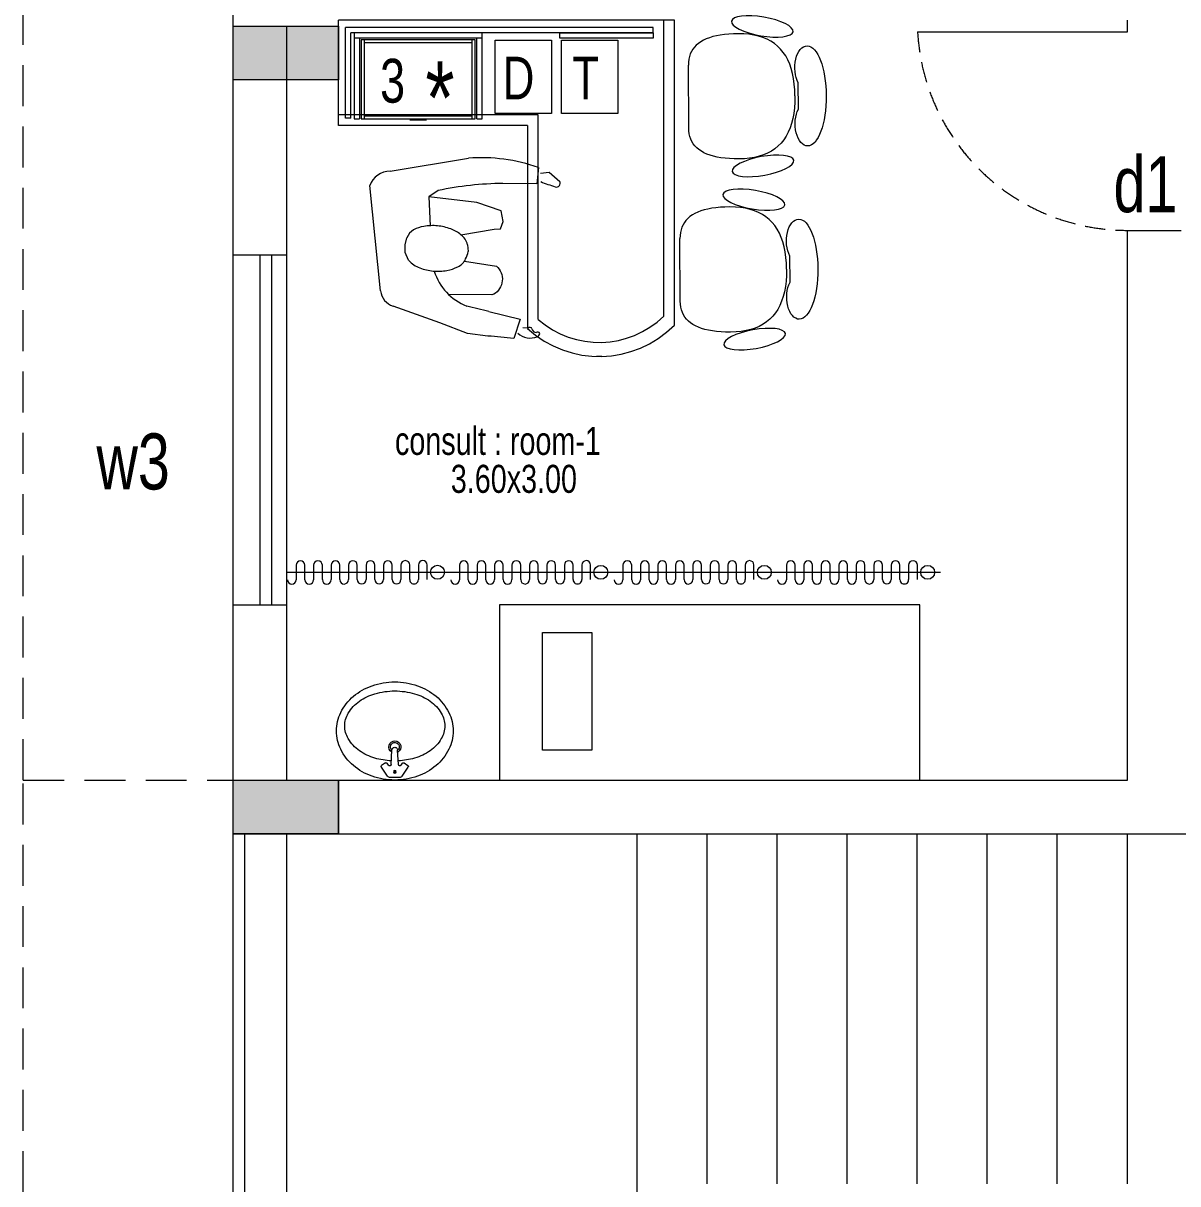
# Model space of a CAD drawing. Header units: metres. Extents: x 191982 to 427160, y -8904 to 80370.
# Drawn here: x 256643 to 261589, y 17479 to 22452 of the extents above; entities that cross this region are included whole.
import ezdxf

# ---------------------------------------------------------------- set-up
doc = ezdxf.new("R2010")
doc.units = ezdxf.units.M
doc.header["$LTSCALE"] = 700
doc.header["$MEASUREMENT"] = 0
for name, pattern in [('CENTER2', [28.574999999999992, 19.05, -3.174999999999998, 3.174999999999998, -3.174999999999998]), ('DASHED2', [0.375, 0.25, -0.125]), ('HIDDEN2', [0.1875, 0.125, -0.0625])]:
    doc.linetypes.add(name, pattern=pattern)
doc.layers.get('0').update_dxf_attribs({"lineweight": 9})
for name, color, linetype, lineweight in [('ELEVATION', 15, 'Continuous', 9), ('FURNITURE', 7, 'Continuous', 9), ('NEW PLANS', 7, 'Continuous', 9), ('PLAN', 7, 'Continuous', 9), ('STEPS', 7, 'CENTER2', 9)]:
    doc.layers.add(name, color=color, linetype=linetype, lineweight=lineweight)
doc.styles.get("Standard").update_dxf_attribs({"font": 'swisscl.ttf'})

# ---------------------------------------------------------------- blocks, each defined once
blk = doc.blocks.new('BASIN')
at = {"layer": 'PLAN'}
for p, q in [((-0.0732032318445022, 0.0396576616308266), (-0.0620085914908941, 0.0562311352363167)), ((-0.0163135348296919, 0.0313999058148511), (-0.0550665630004232, 0.0575758435488751)), ((-0.0663813992809992, 0.015917578428116), (-0.1278958540287363, 0.0122901920931327)), ((-0.0629198157446354, 0.0266779357145879), (-0.07185852353222799, 0.0327156331414358)), ((-0.0103072852483024, -0.0193198666747776), (-0.0103072852483024, 0.0192911460542291)), ((-0.0663813992809992, -0.0159475047872775), (-0.1278958540287363, -0.0123201184523509)), ((-0.0732152269829953, -0.0396686236539949), (-0.0620246388719465, -0.0562360979836285)), ((-0.0629198157446354, -0.0267078620737493), (-0.0718618924810812, -0.0327207816173427)), ((-0.0163441214493787, -0.0314504920680179), (-0.0550852416227485, -0.0575825823657965))]:
    blk.add_line(p, q, dxfattribs=at)
blk.add_lwpolyline([(-0.2101936326411646, -0.25, 0.1149412244687059), (-0.1316499338277595, -0.2317024442837692, 0.1038525880920112), (-0.0615642896383975, -0.1767766952966667, 0.0912494296578931), (-0.0164985706987864, -0.0975392257938097, 0.0839775933638501), (0, 0, 0.0839775933638383), (-0.0164985706987864, 0.0975392257938097, 0.0912494296578955), (-0.0615642896383975, 0.1767766952966099, 0.1038525880920111), (-0.1316499338277595, 0.2317024442837692, 0.1149412244687059), (-0.2101936326411646, 0.25, 0.1149412244687291), (-0.2887373314546266, 0.2317024442837692, 0.1038525880919931), (-0.3588229756439887, 0.1767766952966099, 0.0912494296579102), (-0.4038886945835999, 0.0975392257938097, 0.0839775933638679), (-0.4203872652823863, 0, 0.0839775933638679), (-0.4038886945835999, -0.0975392257938097, 0.0912494296579102), (-0.3588229756439887, -0.1767766952966667, 0.103852588092018), (-0.2887373314546266, -0.2317024442837692, 0.1149412244687392)], format="xyb", close=True, dxfattribs=at)
for points in [[(-0.0819962723938943, 0.0149968000910121, 0.0583209938451531), (-0.0936955449938637, 0.0849627397504378, 0.0823101652039923), (-0.1255614771369551, 0.1515341103380479, 0.1068421714138112), (-0.177245916532172, 0.1994162690304506, 0.1343882753528208), (-0.231627494314921, 0.2143015940022224, 0.1343882753528657), (-0.28600907209767, 0.1994162690304506, 0.106842171413814), (-0.3376935114928869, 0.1515341103380479, 0.0823101652040123), (-0.3695594436359784, 0.084962739750381, 0.0706650253413813), (-0.3816274943148983, 0)], [(-0.3816274943148983, 0, 0.0706650253414019), (-0.3695594436359784, -0.0849627397504378, 0.0823101652040341), (-0.3376935114928869, -0.1515341103380479, 0.1068421714137939), (-0.28600907209767, -0.1994162690304506, 0.1343882753528124), (-0.231627494314921, -0.2143015940022224, 0.1343882753528742), (-0.177245916532172, -0.1994162690304506, 0.1068421714138314), (-0.1255614771369551, -0.1515341103380479, 0.0823101652040122), (-0.0936955449938637, -0.0849627397504378, 0.0582964314966242), (-0.0819977422887632, -0.015026639773339)]]:
    blk.add_lwpolyline(points, format="xyb", dxfattribs=at)
for radius in [0.0056882637540785, 0.0036882637540785]:
    blk.add_circle((-0.03485446854881501, 0), radius, dxfattribs=at)
for centre, radius, start, end in [((-0.0578652230894932, 0.0534324751479289), 0.005, 55.96273298462342, 145.9627329936741), ((-0.1419640231738413, -0.0004383114202255), 0.0257059003902201, 30.89640810497903, 331.208249019374), ((-0.1419640231738413, -0.0004383114202255), 0.0187805818112408, 42.66127128305972, 320.6474583021084), ((-0.1279479717465506, -1.49631795807e-05), 0.0123052656429399, 89.75732875002224, 270.2426712499776), ((-0.0690598634431581, 0.036859001542382), 0.005, 145.962732993664, 235.9627329845772), ((-0.0662718604630186, 0.021819310619378), 0.005902748648736999, 268.9223215415863, 55.39757288886521), ((-0.0247053923301905, 0.0196933279415816), 0.014403723053848, 358.3999747865838, 54.51472372778263), ((-0.0690718585815944, -0.0368699635656071), 0.005, 123.9180650673293, 214.0372670063358), ((-0.0662718604630186, -0.0218492369785963), 0.005902748648736999, 304.6024271111348, 91.07767845841371), ((-0.0247053923301905, -0.0197220485621301), 0.014403723053848, 305.4852762722173, 1.60002521341621), ((-0.0578812704706024, -0.0534374378952407), 0.005, 214.0372670063342, 304.0008891961498)]:
    blk.add_arc(centre, radius, start, end, dxfattribs=at)
blk = doc.blocks.new('ws')
at = {"layer": 'FURNITURE'}
for p, q in [((668704.6293545361, 47927.43856130265), (667265.0293545371, 47927.43856130265)), ((667265.0293545371, 47477.23856130297), (667265.0293545371, 47927.43856130265)), ((667295.4960212037, 47507.70522796962), (667295.4960212037, 47896.97189463598)), ((668613.229354536, 47896.97189463598), (667295.4960212037, 47896.97189463598)), ((668613.229354536, 47874.12189463602), (668613.229354536, 47896.97189463598)), ((668658.9293545361, 46660.29625596051), (668658.9293545361, 47927.43856130265)), ((668704.6293545361, 46621.11543393321), (668704.6293545361, 47927.43856130265)), ((667318.346021204, 47507.70522796962), (667318.346021204, 47874.12189463602)), ((668613.229354536, 47874.12189463602), (667318.346021204, 47874.12189463602)), ((667332.8855796902, 47874.12189463602), (667332.6723221286, 47505.72193610087)), ((667881.2766524932, 47851.05863880088), (667332.8766939589, 47851.2718963633)), ((667881.2855382251, 47873.90863707357), (667332.8855796902, 47874.12189463602)), ((667355.7266922307, 47851.26301063113), (667355.5223204012, 47505.71305036872)), ((667363.3403964108, 47843.6433826298), (667363.1389864925, 47505.71008845769)), ((667850.8070262201, 47843.45382035287), (667363.3403964108, 47843.6433826298)), ((667375.5270621551, 47843.63864357201), (667375.3256522379, 47505.70534940076)), ((667838.4189505554, 47505.52526523946), (667838.6203604746, 47843.45855940979)), ((667850.6056163006, 47505.52052618165), (667850.8070262201, 47843.45382035287)), ((667858.222282391, 47505.51756427062), (667858.4266542204, 47851.06752453303)), ((667881.0722806635, 47505.50867853934), (667881.2855382251, 47873.90863707357)), ((668213.3543545365, 47874.12189463602), (668613.229354536, 47874.12189463602)), ((668213.3543545365, 47851.27189463602), (668213.3543545365, 47874.12189463602)), ((668613.229354536, 47851.27189463602), (668213.3543545365, 47851.27189463602)), ((668613.229354536, 47874.12189463602), (668613.229354536, 47851.27189463602)), ((667838.6156214178, 47831.27189366547), (667375.5223230992, 47831.45197782856)), ((668120.7293545364, 47522.93856130295), (667265.0293545371, 47522.93856130295)), ((667318.346021204, 47507.70522796962), (667295.4960212037, 47507.70522796962)), ((667332.6723221286, 47505.72193610087), (667355.5223204012, 47505.71305036872)), ((667363.1389864925, 47505.71008845769), (667850.6056163006, 47505.52052618165)), ((667375.3303912936, 47517.89201514597), (667838.4236896125, 47517.71193098289)), ((667642.0449538846, 47499.1213878912), (667571.6946089368, 47499.14874519331)), ((667858.222282391, 47505.51756427062), (667881.0722806635, 47505.50867853934)), ((668120.7293545369, 46646.0940133725), (668120.7293545364, 47522.93856130295)), ((668075.0293545364, 47477.23856130297), (667265.0293545371, 47477.23856130297)), ((668075.0293545364, 47477.23856130297), (668075.0293545369, 46606.49122050713)), ((668393.3019074905, 46487.43856130264), (668371.0781904364, 46487.43856130264))]:
    blk.add_line(p, q, dxfattribs=at)
at = {"layer": 'FURNITURE', "ltscale": 12}
for p, q in [((668817.549439841, 47835.58116012575, 375.4198990469198), (668807.3980970944, 47828.4864475217, 375.4198990469198)), ((668828.7770582247, 47842.01136342415, 375.4198990469198), (668817.549439841, 47835.58116012575, 375.4198990469198)), ((668841.0809522456, 47847.77705741693, 375.4198990469198), (668828.7770582247, 47842.01136342415, 375.4198990469198)), ((668854.4611221832, 47852.87819095794, 375.4198990469198), (668841.0809522456, 47847.77705741693, 375.4198990469198)), ((668868.9175677582, 47857.31481519332, 375.4198990469198), (668854.4611221832, 47852.87819095794, 375.4198990469198)), ((668884.4502888307, 47861.08695569613, 375.4198990469198), (668868.9175677582, 47857.31481519332, 375.4198990469198)), ((668901.05928568, 47864.19456132023, 375.4198990469198), (668884.4502888307, 47861.08695569613, 375.4198990469198)), ((668918.7445646999, 47866.63763210059, 375.4198990469198), (668901.05928568, 47864.19456132023, 375.4198990469198)), ((668937.5061193567, 47868.4161935753, 375.4198990469198), (668918.7445646999, 47866.63763210059, 375.4198990469198)), ((668957.3439497907, 47869.53022017132, 375.4198990469198), (668937.5061193567, 47868.4161935753, 375.4198990469198)), ((668978.2580557221, 47869.97976303477, 375.4198990469198), (668957.3439497907, 47869.53022017132, 375.4198990469198)), ((669001.792156274, 47869.43801309161, 375.4198990469198), (668978.2580557221, 47869.97976303477, 375.4198990469198)), ((669024.1268982689, 47867.54887112031, 375.4198990469198), (669001.792156274, 47869.43801309161, 375.4198990469198)), ((669045.2622558543, 47864.31238812722, 375.4198990469198), (669024.1268982689, 47867.54887112031, 375.4198990469198)), ((669065.1982737832, 47859.72856435696, 375.4198990469198), (669045.2622558543, 47864.31238812722, 375.4198990469198)), ((669083.9349363514, 47853.79734857602, 375.4198990469198), (669065.1982737832, 47859.72856435696, 375.4198990469198)), ((669101.4722306333, 47846.5187662876, 375.4198990469198), (669083.9349363514, 47853.79734857602, 375.4198990469198)), ((669117.8101756687, 47837.89284316959, 375.4198990469198), (669101.4722306333, 47846.5187662876, 375.4198990469198)), ((669132.948739631, 47827.9195534742, 375.4198990469198), (669117.8101756687, 47837.89284316959, 375.4198990469198)), ((668777.5555087528, 47793.46237632363, 375.4198990469198), (668772.785544472, 47783.04506604531, 375.4198990469198)), ((668783.4017487407, 47803.21516450983, 375.4198990469198), (668777.5555087528, 47793.46237632363, 375.4198990469198)), ((668790.324264296, 47812.3034561769, 375.4198990469198), (668783.4017487407, 47803.21516450983, 375.4198990469198)), ((668798.323030125, 47820.72720003896, 375.4198990469198), (668790.324264296, 47812.3034561769, 375.4198990469198)), ((668807.3980970944, 47828.4864475217, 375.4198990469198), (668798.323030125, 47820.72720003896, 375.4198990469198)), ((669146.8879672028, 47816.59891023259, 375.4198990469198), (669132.948739631, 47827.9195534742, 375.4198990469198)), ((669159.627820095, 47803.93090044852, 375.4198990469198), (669146.8879672028, 47816.59891023259, 375.4198990469198)), ((669171.1683238803, 47789.9155242618, 375.4198990469198), (669159.627820095, 47803.93090044852, 375.4198990469198)), ((669181.5094657025, 47774.55279438908, 375.4198990469198), (669171.1683238803, 47789.9155242618, 375.4198990469198)), ((668764.9333570185, 47747.80600293684, 375.4198990469198), (668764.468495566, 47734.73060428981, 375.4198990469198)), ((668766.4744686047, 47760.21687935189, 375.4198990469198), (668764.9333570185, 47747.80600293684, 375.4198990469198)), ((668769.0918815412, 47771.96322102803, 375.4198990469198), (668766.4744686047, 47760.21687935189, 375.4198990469198)), ((668772.785544472, 47783.04506604531, 375.4198990469198), (668769.0918815412, 47771.96322102803, 375.4198990469198)), ((669190.6512201282, 47757.84268511748, 375.4198990469198), (669181.5094657025, 47774.55279438908, 375.4198990469198)), ((669198.5936380937, 47739.7852350862, 375.4198990469198), (669190.6512201282, 47757.84268511748, 375.4198990469198)), ((669205.3367069525, 47720.38041865227, 375.4198990469198), (669198.5936380937, 47739.7852350862, 375.4198990469198)), ((668765.9342786232, 47466.57753969102, 375.4198990469198), (668764.468495566, 47734.73060428981, 375.4198990469198)), ((669210.8804011313, 47699.62823567588, 375.4198990469198), (669205.3367069525, 47720.38041865227, 375.4198990469198)), ((669215.2247461336, 47677.52869908338, 375.4198990469198), (669210.8804011313, 47699.62823567588, 375.4198990469198)), ((669218.3697164558, 47654.08179594843, 375.4198990469198), (669215.2247461336, 47677.52869908338, 375.4198990469198)), ((669220.3153248676, 47629.28752953758, 375.4198990469198), (669218.3697164558, 47654.08179594843, 375.4198990469198)), ((669236.1629407285, 47547.28517888821, 375.4198990469198), (669235.5513627878, 47659.16837893688, 375.4198990469198)), ((669221.0615969239, 47603.14590318724, 375.4198990469198), (669220.3153248676, 47629.28752953758, 375.4198990469198)), ((669221.0615969239, 47603.14590318724, 375.4198990469198), (669220.6011525621, 47576.99768226048, 375.4198990469198)), ((669218.9267140456, 47552.18362628628, 375.4198990469198), (669216.0382557232, 47528.7037495097, 375.4198990469198)), ((669220.6011525621, 47576.99768226048, 375.4198990469198), (669218.9267140456, 47552.18362628628, 375.4198990469198)), ((669211.9357649044, 47506.55803427936, 375.4198990469198), (669206.6192671272, 47485.74648712831, 375.4198990469198)), ((669216.0382557232, 47528.7037495097, 375.4198990469198), (669211.9357649044, 47506.55803427936, 375.4198990469198)), ((668766.5420539794, 47453.50800431042, 375.4198990469198), (668765.9342786232, 47466.57753969102, 375.4198990469198)), ((668768.2187505264, 47441.11471713549, 375.4198990469198), (668766.5420539794, 47453.50800431042, 375.4198990469198)), ((668770.9644193406, 47429.39769123231, 375.4198990469198), (668768.2187505264, 47441.11471713549, 375.4198990469198)), ((669192.3441995169, 47448.1259031778, 375.4198990469198), (669183.3856680434, 47431.31686658801, 375.4198990469198)), ((669200.0887367837, 47466.26911431004, 375.4198990469198), (669192.3441995169, 47448.1259031778, 375.4198990469198)), ((669206.6192671272, 47485.74648712831, 375.4198990469198), (669200.0887367837, 47466.26911431004, 375.4198990469198)), ((668774.7790094853, 47418.35688796172, 375.4198990469198), (668770.9644193406, 47429.39769123231, 375.4198990469198)), ((668779.6625718971, 47407.99234596289, 375.4198990469198), (668774.7790094853, 47418.35688796172, 375.4198990469198)), ((668785.6150811428, 47398.30403952296, 375.4198990469198), (668779.6625718971, 47407.99234596289, 375.4198990469198)), ((668792.6365370821, 47389.291994215, 375.4198990469198), (668785.6150811428, 47398.30403952296, 375.4198990469198)), ((668800.7269142824, 47380.95618432617, 375.4198990469198), (668792.6365370821, 47389.291994215, 375.4198990469198)), ((669149.2258912207, 47388.89476452558, 375.4198990469198), (669135.4112550546, 47377.42242540669, 375.4198990469198)), ((669161.8264946804, 47401.70130355033, 375.4198990469198), (669149.2258912207, 47388.89476452558, 375.4198990469198)), ((669173.2130912167, 47415.8420042611, 375.4198990469198), (669161.8264946804, 47401.70130355033, 375.4198990469198)), ((669183.3856680434, 47431.31686658801, 375.4198990469198), (669173.2130912167, 47415.8420042611, 375.4198990469198)), ((668809.8862638895, 47373.29661013601, 375.4198990469198), (668800.7269142824, 47380.95618432617, 375.4198990469198)), ((668820.1145601905, 47366.31329707787, 375.4198990469198), (668809.8862638895, 47373.29661013601, 375.4198990469198)), ((668831.4118033254, 47360.0062195786, 375.4198990469198), (668820.1145601905, 47366.31329707787, 375.4198990469198)), ((668843.777993154, 47354.37540321131, 375.4198990469198), (668831.4118033254, 47360.0062195786, 375.4198990469198)), ((668857.2131298169, 47349.42082240294, 375.4198990469198), (668843.777993154, 47354.37540321131, 375.4198990469198)), ((668871.7172133131, 47345.14247715347, 375.4198990469198), (668857.2131298169, 47349.42082240294, 375.4198990469198)), ((668887.2902435035, 47341.54039303597, 375.4198990469198), (668871.7172133131, 47345.14247715347, 375.4198990469198)), ((668903.9322205276, 47338.61454447737, 375.4198990469198), (668887.2902435035, 47341.54039303597, 375.4198990469198)), ((668921.6431506389, 47336.3649570857, 375.4198990469198), (668903.9322205276, 47338.61454447737, 375.4198990469198)), ((669048.1278616189, 47340.07316729503, 375.4198990469198), (669027.0291486097, 47336.60582367316, 375.4198990469198)), ((669068.0125773642, 47344.87465986881, 375.4198990469198), (669048.1278616189, 47340.07316729503, 375.4198990469198)), ((669086.6832795832, 47351.01035245329, 375.4198990469198), (669068.0125773642, 47344.87465986881, 375.4198990469198)), ((669104.139955769, 47358.48019383241, 375.4198990469198), (669086.6832795832, 47351.01035245329, 375.4198990469198)), ((669120.3826248217, 47367.28423525717, 375.4198990469198), (669104.139955769, 47358.48019383241, 375.4198990469198)), ((669135.4112550546, 47377.42242540669, 375.4198990469198), (669120.3826248217, 47367.28423525717, 375.4198990469198)), ((668940.4230274444, 47334.791630826, 375.4198990469198), (668921.6431506389, 47336.3649570857, 375.4198990469198)), ((668960.2718512232, 47333.89451455214, 375.4198990469198), (668940.4230274444, 47334.791630826, 375.4198990469198)), ((668981.1896218361, 47333.67363383718, 375.4198990469198), (668960.2718512232, 47333.89451455214, 375.4198990469198)), ((669004.7163935844, 47334.47262875857, 375.4198990469198), (668981.1896218361, 47333.67363383718, 375.4198990469198)), ((669027.0291486097, 47336.60582367316, 375.4198990469198), (669004.7163935844, 47334.47262875857, 375.4198990469198)), ((668781.5107050808, 47093.29149260419, 375.4198990469198), (668771.3593623342, 47086.19678000014, 375.4198990469198)), ((668792.7383234645, 47099.72169590259, 375.4198990469198), (668781.5107050808, 47093.29149260419, 375.4198990469198)), ((668805.0422174855, 47105.48738989538, 375.4198990469198), (668792.7383234645, 47099.72169590259, 375.4198990469198)), ((668818.4223874232, 47110.58852343637, 375.4198990469198), (668805.0422174855, 47105.48738989538, 375.4198990469198)), ((668832.8788329982, 47115.02514767175, 375.4198990469198), (668818.4223874232, 47110.58852343637, 375.4198990469198)), ((668848.4115540707, 47118.79728817456, 375.4198990469198), (668832.8788329982, 47115.02514767175, 375.4198990469198)), ((668865.0205509199, 47121.90489379867, 375.4198990469198), (668848.4115540707, 47118.79728817456, 375.4198990469198)), ((668882.7058299397, 47124.34796457902, 375.4198990469198), (668865.0205509199, 47121.90489379867, 375.4198990469198)), ((668901.4673845966, 47126.12652605374, 375.4198990469198), (668882.7058299397, 47124.34796457902, 375.4198990469198)), ((668921.3052150307, 47127.24055264977, 375.4198990469198), (668901.4673845966, 47126.12652605374, 375.4198990469198)), ((668942.2193209621, 47127.69009551322, 375.4198990469198), (668921.3052150307, 47127.24055264977, 375.4198990469198)), ((668965.7534215138, 47127.14834557004, 375.4198990469198), (668942.2193209621, 47127.69009551322, 375.4198990469198)), ((668988.0881635088, 47125.25920359874, 375.4198990469198), (668965.7534215138, 47127.14834557004, 375.4198990469198)), ((669009.2235210942, 47122.02272060565, 375.4198990469198), (668988.0881635088, 47125.25920359874, 375.4198990469198)), ((669029.159539023, 47117.43889683539, 375.4198990469198), (669009.2235210942, 47122.02272060565, 375.4198990469198)), ((669047.8962015914, 47111.50768105446, 375.4198990469198), (669029.159539023, 47117.43889683539, 375.4198990469198)), ((669065.4334958732, 47104.22909876604, 375.4198990469198), (669047.8962015914, 47111.50768105446, 375.4198990469198)), ((669081.7714409085, 47095.60317564803, 375.4198990469198), (669065.4334958732, 47104.22909876604, 375.4198990469198)), ((669096.9100048707, 47085.62988595264, 375.4198990469198), (669081.7714409085, 47095.60317564803, 375.4198990469198)), ((668736.7468097118, 47040.75539852373, 375.4198990469198), (668733.0531467812, 47029.67355350649, 375.4198990469198)), ((668741.5167739925, 47051.17270880208, 375.4198990469198), (668736.7468097118, 47040.75539852373, 375.4198990469198)), ((668747.3630139804, 47060.92549698826, 375.4198990469198), (668741.5167739925, 47051.17270880208, 375.4198990469198)), ((668754.2855295357, 47070.01378865534, 375.4198990469198), (668747.3630139804, 47060.92549698826, 375.4198990469198)), ((668762.284295365, 47078.4375325174, 375.4198990469198), (668754.2855295357, 47070.01378865534, 375.4198990469198)), ((668771.3593623342, 47086.19678000014, 375.4198990469198), (668762.284295365, 47078.4375325174, 375.4198990469198)), ((669110.8492324428, 47074.30924271102, 375.4198990469198), (669096.9100048707, 47085.62988595264, 375.4198990469198)), ((669123.5890853349, 47061.64123292697, 375.4198990469198), (669110.8492324428, 47074.30924271102, 375.4198990469198)), ((669135.1295891203, 47047.62585674025, 375.4198990469198), (669123.5890853349, 47061.64123292697, 375.4198990469198)), ((669145.4707309424, 47032.26312686751, 375.4198990469198), (669135.1295891203, 47047.62585674025, 375.4198990469198)), ((668728.8946222585, 47005.51633541526, 375.4198990469198), (668728.429760806, 46992.44093676825, 375.4198990469198)), ((668729.8955438628, 46724.28787216945, 375.4198990469198), (668728.429760806, 46992.44093676825, 375.4198990469198)), ((668730.4357338446, 47017.92721183033, 375.4198990469198), (668728.8946222585, 47005.51633541526, 375.4198990469198)), ((668733.0531467812, 47029.67355350649, 375.4198990469198), (668730.4357338446, 47017.92721183033, 375.4198990469198)), ((669154.6124853679, 47015.55301759592, 375.4198990469198), (669145.4707309424, 47032.26312686751, 375.4198990469198)), ((669162.5549033335, 46997.49556756464, 375.4198990469198), (669154.6124853679, 47015.55301759592, 375.4198990469198)), ((669169.2979721922, 46978.0907511307, 375.4198990469198), (669162.5549033335, 46997.49556756464, 375.4198990469198)), ((669174.8416663712, 46957.33856815431, 375.4198990469198), (669169.2979721922, 46978.0907511307, 375.4198990469198)), ((669179.1860113735, 46935.23903156182, 375.4198990469198), (669174.8416663712, 46957.33856815431, 375.4198990469198)), ((669182.3309816958, 46911.79212842688, 375.4198990469198), (669179.1860113735, 46935.23903156182, 375.4198990469198)), ((669184.2765901075, 46886.99786201603, 375.4198990469198), (669182.3309816958, 46911.79212842688, 375.4198990469198)), ((669200.1242059681, 46804.99551136666, 375.4198990469198), (669199.5126280277, 46916.87871141532, 375.4198990469198)), ((669185.0228621638, 46860.85623566568, 375.4198990469198), (669184.2765901075, 46886.99786201603, 375.4198990469198)), ((669185.0228621638, 46860.85623566568, 375.4198990469198), (669184.5624178018, 46834.70801473894, 375.4198990469198)), ((669182.8879792854, 46809.89395876472, 375.4198990469198), (669179.9995209632, 46786.41408198814, 375.4198990469198)), ((669184.5624178018, 46834.70801473894, 375.4198990469198), (669182.8879792854, 46809.89395876472, 375.4198990469198)), ((669170.5805323671, 46743.45681960676, 375.4198990469198), (669164.0500020236, 46723.97944678849, 375.4198990469198)), ((669175.8970301442, 46764.2683667578, 375.4198990469198), (669170.5805323671, 46743.45681960676, 375.4198990469198)), ((669179.9995209632, 46786.41408198814, 375.4198990469198), (669175.8970301442, 46764.2683667578, 375.4198990469198)), ((668730.5033192193, 46711.21833678886, 375.4198990469198), (668729.8955438628, 46724.28787216945, 375.4198990469198)), ((668732.1800157663, 46698.82504961394, 375.4198990469198), (668730.5033192193, 46711.21833678886, 375.4198990469198)), ((668734.9256845805, 46687.10802371075, 375.4198990469198), (668732.1800157663, 46698.82504961394, 375.4198990469198)), ((669156.3054647568, 46705.83623565624, 375.4198990469198), (669147.3469332831, 46689.02719906645, 375.4198990469198)), ((669164.0500020236, 46723.97944678849, 375.4198990469198), (669156.3054647568, 46705.83623565624, 375.4198990469198)), ((668738.7402747251, 46676.06722044015, 375.4198990469198), (668734.9256845805, 46687.10802371075, 375.4198990469198)), ((668743.6238371368, 46665.70267844132, 375.4198990469198), (668738.7402747251, 46676.06722044015, 375.4198990469198)), ((668749.5763463825, 46656.01437200139, 375.4198990469198), (668743.6238371368, 46665.70267844132, 375.4198990469198)), ((668756.5978023219, 46647.00232669344, 375.4198990469198), (668749.5763463825, 46656.01437200139, 375.4198990469198)), ((668764.6881795223, 46638.66651680461, 375.4198990469198), (668756.5978023219, 46647.00232669344, 375.4198990469198)), ((669113.1871564604, 46646.60509700403, 375.4198990469198), (669099.3725202945, 46635.13275788512, 375.4198990469198)), ((669125.7877599203, 46659.41163602877, 375.4198990469198), (669113.1871564604, 46646.60509700403, 375.4198990469198)), ((669137.1743564566, 46673.55233673954, 375.4198990469198), (669125.7877599203, 46659.41163602877, 375.4198990469198)), ((669147.3469332831, 46689.02719906645, 375.4198990469198), (669137.1743564566, 46673.55233673954, 375.4198990469198)), ((668773.8475291294, 46631.00694261447, 375.4198990469198), (668764.6881795223, 46638.66651680461, 375.4198990469198)), ((668784.0758254303, 46624.02362955631, 375.4198990469198), (668773.8475291294, 46631.00694261447, 375.4198990469198)), ((668795.3730685653, 46617.71655205704, 375.4198990469198), (668784.0758254303, 46624.02362955631, 375.4198990469198)), ((668807.7392583941, 46612.08573568977, 375.4198990469198), (668795.3730685653, 46617.71655205704, 375.4198990469198)), ((668821.1743950567, 46607.13115488138, 375.4198990469198), (668807.7392583941, 46612.08573568977, 375.4198990469198)), ((668835.678478553, 46602.85280963191, 375.4198990469198), (668821.1743950567, 46607.13115488138, 375.4198990469198)), ((668851.2515087435, 46599.2507255144, 375.4198990469198), (668835.678478553, 46602.85280963191, 375.4198990469198)), ((668867.8934857674, 46596.32487695581, 375.4198990469198), (668851.2515087435, 46599.2507255144, 375.4198990469198)), ((668885.6044158788, 46594.07528956414, 375.4198990469198), (668867.8934857674, 46596.32487695581, 375.4198990469198)), ((668904.384292684, 46592.50196330444, 375.4198990469198), (668885.6044158788, 46594.07528956414, 375.4198990469198)), ((668924.2331164632, 46591.60484703058, 375.4198990469198), (668904.384292684, 46592.50196330444, 375.4198990469198)), ((668990.9904138497, 46594.3161561516, 375.4198990469198), (668968.6776588243, 46592.182961237, 375.4198990469198)), ((669012.0891268586, 46597.78349977347, 375.4198990469198), (668990.9904138497, 46594.3161561516, 375.4198990469198)), ((669031.973842604, 46602.58499234726, 375.4198990469198), (669012.0891268586, 46597.78349977347, 375.4198990469198)), ((669050.6445448232, 46608.72068493173, 375.4198990469198), (669031.973842604, 46602.58499234726, 375.4198990469198)), ((669068.1012210089, 46616.19052631086, 375.4198990469198), (669050.6445448232, 46608.72068493173, 375.4198990469198)), ((669084.3438900616, 46624.99456773562, 375.4198990469198), (669068.1012210089, 46616.19052631086, 375.4198990469198)), ((669099.3725202945, 46635.13275788512, 375.4198990469198), (669084.3438900616, 46624.99456773562, 375.4198990469198)), ((668945.1508870758, 46591.38396631563, 375.4198990469198), (668924.2331164632, 46591.60484703058, 375.4198990469198)), ((668968.6776588243, 46592.182961237, 375.4198990469198), (668945.1508870758, 46591.38396631563, 375.4198990469198))]:
    blk.add_line(p, q, dxfattribs=at)
at = {"layer": 'FURNITURE', "color": 8}
for p, q in [((667487.58783179, 47281.39270898781), (667822.3874928122, 47336.91066452231)), ((668122.3316914858, 47297.10323161865), (668115.6550909682, 47226.3125866563)), ((668130.8383072466, 47272.65761517908), (668168.3032665586, 47277.1397617152)), ((668168.3032665586, 47277.1397617152), (668213.6911141285, 47237.26484417566)), ((667445.6256334069, 46768.09657840081), (667399.3387414764, 47219.06482666566)), ((667692.2555977667, 47198.2083541993), (667651.9622357391, 47170.87025918497)), ((668115.6550909714, 47226.31258662289), (667970.2713334013, 47228.5971678159)), ((667858.2349542562, 47146.98629454418), (667651.9622357391, 47170.87025918497)), ((667651.9622357391, 47170.87025918497), (667658.1489586133, 47047.38190881103)), ((667961.9212855989, 47110.36712667777), (667858.2349542562, 47146.98629454418)), ((667971.0488971444, 47064.69084545993), (667961.9212855989, 47110.36712667777)), ((667959.2381901129, 47034.43397449608), (667971.0488971444, 47064.69084545993)), ((667551.8959699128, 46965.51376635709), (667558.6287581265, 46995.3037261297)), ((667790.1697646236, 47008.65798876376), (667932.1850443898, 47032.5039425228)), ((667932.1850443898, 47032.5039425228), (667959.2381901129, 47034.43397449608)), ((667551.7846726715, 46933.13640373584), (667551.8959699128, 46965.51376635709)), ((667818.7037846853, 46965.86756745039), (667820.9037710198, 46937.19801418285)), ((667566.2554971722, 46899.38373224437), (667551.7846726715, 46933.13640373584)), ((667804.839692636, 46895.32089906884), (667942.1611626471, 46874.58335916138)), ((667922.58690846, 46750.97293422406), (667738.161022721, 46752.80473481805)), ((667930.7905617658, 46754.0231777149), (667922.58690846, 46750.97293422406)), ((667699.3209650456, 46631.39928371528), (667499.5848058462, 46702.08508094447)), ((667909.9717690346, 46680.06245900842), (668043.9286745428, 46647.43065295124)), ((668043.9286745428, 46647.43065295124), (668016.108748675, 46564.35007036722)), ((667818.2957110512, 46585.86356954613), (667699.3209650456, 46631.39928371528)), ((668077.631928241, 46608.48634357855), (668055.8390181668, 46609.41336133657)), ((667905.7498349481, 46574.75854144769), (667818.2957110512, 46585.86356954613)), ((668016.108748675, 46564.35007036722), (668016.108748675, 46564.35007036722)), ((668016.108748675, 46564.35007036722), (668016.108748675, 46564.35007036722))]:
    blk.add_line(p, q, dxfattribs=at)
at = {"layer": 'FURNITURE'}
for radius, start, end in [(395.3868845972647, 228.6025777771406, 314.4206097346529), (455.3868845972647, 227.5842837625465, 315.0769457954782)]:
    blk.add_arc((668382.1900489636, 46942.68985593373), radius, start, end, dxfattribs=at)
at = {"layer": 'FURNITURE', "ltscale": 12, "extrusion": (0, 0, -1)}
for centre, major_axis, ratio, start_param, end_param in [((669080.987262548, 47901.09405485528, 3.89082936e-08), (-132.1669265967965, 22.56009397655874), 0.3000000119138861, -1.570796326792423, 4.712388980387162), ((669274.692209845, 47603.43905979863, 3.89082936e-08), (-1.172588937177126, 214.5224518840606), 0.3750000000088627, 8.74217834e-08, 3.141592741011576), ((669275.3518122208, 47482.77018072917, 3.89082936e-08), (-0.5130076599632596, 93.85357269927627), 0.5714285969877251, 3.141592351597802, 5.473402349156358), ((669084.2528346718, 47303.68424820573, 3.89082936e-08), (131.9123336001414, 24.0039236090358), 0.300000011913888, 4.712388980381551, 10.99557428756114), ((669044.9485277878, 47158.80438733373, 3.89082936e-08), (-132.1669265967965, 22.56009397655874), 0.3000000119138861, -1.570796326792423, 4.712388980387162), ((669238.6534750849, 46861.14939227707, 3.89082936e-08), (-1.172588937177126, 214.5224518840606), 0.3750000000088627, 8.74217834e-08, 3.141592741011576), ((669239.3130774606, 46740.48051320761, 3.89082936e-08), (-0.5130076599632596, 93.85357269927627), 0.5714285969877251, 3.141592351597802, 5.473402349156358), ((669048.2140999115, 46561.39458068417, 3.89082936e-08), (131.9123336001414, 24.0039236090358), 0.300000011913888, 4.712388980381551, 10.99557428756114)]:
    blk.add_ellipse(centre, major_axis=major_axis, ratio=ratio, start_param=start_param, end_param=end_param, dxfattribs=at)
at = {"layer": 'FURNITURE', "ltscale": 12, "extrusion": (0, 0, -0.9999999999999998)}
for centre in [(669274.0326074694, 47724.10793886809, 3.89082936e-08), (669237.9938727093, 46981.81827134654, 3.89082936e-08)]:
    blk.add_ellipse(centre, major_axis=(-0.5130158650064219, 93.85357265442919), ratio=0.5714285969868433, start_param=3.951370477676591, end_param=6.28318595886361, dxfattribs=at)
at = {"layer": 'FURNITURE', "color": 8}
for centre, major_axis, ratio, start_param, end_param in [((667890.664677349, 46701.44563256937), (685.9399980391117, -91.035301262112), 0.9196479868076031, 1.350378516726218, 1.791214137317266), ((667489.6046449093, 47184.89792808215), (95.72721420652422, -12.31303140990729), 0.999999999733396, 1.719617868357553, 2.907668709887582), ((667970.5420322424, 45939.19595754507), (1362.84064136092, 148.9667848728354), 0.9398657338327542, 1.468620010686153, 1.67297264325185), ((668598.4454230906, 48448.23357927809), (1287.181218140424, -173.7931748018437), 0.9999999938413154, 4.479169918092717, 4.530149914682278), ((668199.3422213453, 47229.41029959218), (2.836725786435494, 16.11017012760478), 0.9999999999291658, 2.999442981824293, 5.387527943197624), ((667659.4353552932, 46884.73487405793), (28.10142516261784, 159.591999467384), 0.9999999997048113, 0.3482882227484585, 0.6350119869269668), ((667669.4576227197, 46828.91574621084), (215.4442077641934, -37.93604504868861), 0.9999999990734035, 1.65105597911985, 1.920034422236096), ((667669.4576227197, 46828.91574621084), (37.93604501245316, 215.4442075584071), 0.9999999991904214, -0.1887187911172232, 0.0802596524537578), ((667629.4411539556, 46965.66110530238), (13.31244986421137, 75.60330052103596), 0.9999999999974476, 0.7539915765156314, 1.348648582384846), ((667691.5023536204, 46886.95126656175), (27.17020728037521, 154.3034803653499), 0.9999999998725084, -0.5069340170236538, -0.188718790984246), ((667749.6886976062, 46950.75501118274), (69.57991207752451, -12.25183404301974), 0.9999999997321868, 0.3898683178803057, 1.134958150970107), ((667650.0474493322, 46970.31376297608), (108.1190015938444, -19.03790943209104), 0.9999999999984581, 4.0183484838668, 4.557920759796466), ((667753.406794378, 46927.63239283441), (59.81994536333139, -10.53327061174578), 0.9999999997693688, 5.290248591127114, 6.090330453161823), ((667740.9323294989, 46947.19859733793), (13.97626721211619, 79.37321386956582), 0.9999999997824918, 4.347654881073526, 4.7622790677496), ((667692.2815668607, 47070.91340979689), (37.93604501339156, 215.4442075637364), 0.9999999996426272, 2.952873862580466, 3.221852306029299), ((667692.2815668607, 47070.91340979689), (37.93604501338159, 215.4442075636796), 0.9999999997913676, 3.221852306017383, 3.490830749423168), ((667898.6375825163, 46920.24644597772), (230.3535578976686, -31.37508949659632), 0.9999999997655703, 3.571542703755616, 4.480193470158818), ((667703.0868790287, 47009.7796465255), (27.17020727790861, 154.3034803513418), 0.9999999998178396, 3.490830749388225, 3.809045975445393), ((667527.0455193425, 46779.59146413102), (80.98146833929418, -14.25945335411797), 0.9999999997112748, 3.456142252920649, 4.546182472411445), ((666219.4542392201, 39981.70707059512), (977.6593700592916, 6838.859304135097), 0.9999999985022184, -0.1052211043328692, -0.0910819338120919), ((668085.1235007279, 46602.48504440009), (1.664597124180492, 9.453484363099628), 0.999999999879391, -1.145355638522426, 1.06969744987366), ((668113.0068296569, 46609.63882954197), (3.327397620047359, 18.89676541788973), 0.9999999997547186, 1.996237015316676, 3.283886758773424), ((668117.569380927, 46579.72761646738), (11.73604753164221, -2.066517510376645), 0.9999999993729888, 0.7412463051309249, 2.194456756864202), ((667274.9130320353, 39295.86265072006), (972.095774346995, 7241.222981315202), 0.9999999981992829, 0.0318242837029226, 0.0469963314300064), ((668087.4216223592, 46645.91002829222), (78.58128353464357, -13.83682180686345), 0.9999999997736077, 4.147650472377965, 5.268630670148962), ((668110.9166899151, 46587.41661591233), (16.50066361778344, -2.905485020152514), 0.9999999995238152, 5.268630670085243, 6.380467960500562)]:
    blk.add_ellipse(centre, major_axis=major_axis, ratio=ratio, start_param=start_param, end_param=end_param, dxfattribs=at)
at = {"layer": 'FURNITURE', "color": 8, "extrusion": (0, 0, -1)}
blk.add_ellipse((667893.1686696606, 46818.38777457969), major_axis=(73.42381980322112, -12.92868053686761), ratio=0.99999999999903, start_param=-1.028065852450519, end_param=0.8675465476606998, dxfattribs=at)
blk = doc.blocks.new('BED1')
at = {"layer": 'FURNITURE'}
for p, q in [((3524654.921721981, 167437.68004259), (3524654.921721981, 169237.68004259)), ((3524654.921721981, 169237.68004259), (3525404.921721981, 169237.68004259)), ((3525404.921721981, 169237.68004259), (3525404.921721981, 167437.68004259)), ((3525404.921721981, 167437.68004259), (3524654.921721981, 167437.68004259))]:
    blk.add_line(p, q, dxfattribs=at)
blk.add_lwpolyline([(3525277.138023211, 169053.8973700243), (3524772.30912036, 169053.8973700243), (3524772.30912036, 168842.063879658), (3525277.138023211, 168842.063879658)], close=True, dxfattribs=at)
blk = doc.blocks.new('cur1')
at = {"layer": 'ELEVATION', "ltscale": 0.01}
blk.add_line((-5.311449e-10, -701.4376080720539), (0, 0), dxfattribs=at)
blk.add_lwpolyline([(31.24998654183946, -99.63258648625923), (-31.2499865419868, -99.69059182557976, 0.9999999999999998), (-31.21518333789209, -137.1905756755586), (31.28478974479368, -137.1325703361945, -0.9999999999999998), (31.31959294898297, -174.6325541859114), (-31.18038013383011, -174.6905595255521, 0.9999999999999998), (-31.1455769307413, -212.1905433753564), (31.35439615304313, -212.1325380359049, -0.9999999999999998), (31.38919935604827, -249.6325218858401), (-31.11077372666114, -249.6905272252188, 0.9999999999999998), (-31.07597052308483, -287.1905110751832), (31.4240025601539, -287.1325057357026, -0.9999999999999998), (31.45880576369018, -324.6324895856524), (-31.04116731951399, -324.6904949249874, 0.9999999999999998), (-31.00636411599408, -362.1904787749372), (31.49360896730104, -362.1324734354712, -0.9999999999999998), (31.52841217087735, -399.63245728529), (-30.971560911903, -399.6904626249307, 0.9999999999999998), (-30.93675770885421, -437.1904464746038), (31.56321537495752, -437.1324411352833, -0.9999999999999998), (31.59801857800449, -474.6324249852187), (-30.90195450473402, -474.6904303245973, 0.9999999999999998), (-30.86715130066841, -512.1904141745908), (31.63282178213012, -512.1324088349356, -0.9999999999999998), (31.66762498619756, -549.6323926849145), (-30.83234809758688, -549.690398024235, 0.9999999999999998), (-30.79754489352672, -587.190381874243), (31.70242818919542, -587.1323765348643, -0.9999999999999998), (31.73723139335016, -624.6323603847122), (-30.7627416899486, -624.6903657242073, 0.9999999999999998), (-30.72793848635229, -662.1903495740261), (31.77203459687189, -662.132344234531, -0.9999999999999998), (31.80683780044637, -699.6323280845099)], format="xyb", dxfattribs=at)
blk.add_circle((-4.36557e-11, -55.35883464405197), 29.87841798821975, dxfattribs=at)

msp = doc.modelspace()

# ---------------------------------------------------------------- hatches: boundary and pattern name
at = {"layer": 'NEW PLANS'}
for points in [[(257542.9550117287, 22439.13152770331), (257542.9550117287, 22209.13152770329), (257772.9550116691, 22209.13152770329), (257772.9550116691, 22439.13152770331)], [(257772.9550116691, 22439.13152770331), (257772.9550116691, 22209.13152770329), (257992.9550117287, 22209.13152770329), (257992.9550117287, 22439.13152770331)], [(257992.9550117287, 19209.13152770331), (257542.9550117287, 19209.13152770331), (257542.9550117287, 18979.13152770331), (257992.9550117287, 18979.13152770331)], [(257772.9550116691, 19209.13152770331), (257992.9550117287, 19209.13152770331), (257992.9550117287, 18979.13152770331), (257772.9550116691, 18979.13152770331)]]:
    msp.add_hatch(color=256, dxfattribs=at).paths.add_polyline_path(points)

# ---------------------------------------------------------------- linework, layer by layer
for points in [[(258665.1839905414, 22379.14873193069), (258906.5884943638, 22379.14873193069), (258906.5884943638, 22064.77402648194), (258665.1839905414, 22064.77402648194)], [(258949.3906456265, 22379.14873193069), (259190.7951493892, 22379.14873193069), (259190.7951493892, 22064.77402648194), (258949.3906456265, 22064.77402648194)]]:
    msp.add_lwpolyline(points, close=True)
for p, q in [((257542.9550117287, 19209.13152770331), (257542.9550117287, 22439.13152770331)), ((257772.9550116691, 21109.13152770307), (257772.9550116691, 22439.13152770331)), ((257772.9550116691, 21109.13152770307), (257772.9550116691, 22439.13152770331)), ((257772.9550116691, 19209.13152770331), (257772.9550116691, 22439.13152770331)), ((257992.9550117287, 22209.13152770329), (257992.9550117287, 22439.13152770331)), ((261372.9550117287, 22414.13152770331), (261372.9550117287, 22464.13152770307)), ((260474.3449739251, 22414.13152770331), (261372.9550117287, 22414.13152770331)), ((261372.9550117287, 21564.13152770331), (261602.9550117287, 21564.13152770331)), ((261372.9550117287, 19209.13152770331), (261372.9550117287, 21564.13152770331)), ((257542.9550117287, 21459.13152770329), (257772.9550116691, 21459.13152770329)), ((257657.9550116691, 19959.1315277033), (257657.9550116691, 21459.13152770329)), ((257707.9550116691, 19959.1315277033), (257707.9550116691, 21459.13152770329)), ((257772.9550116691, 19209.13152770331), (257772.9550116691, 20989.13152770331)), ((257772.9550116691, 19209.13152770331), (257772.9550116691, 20989.13152770331)), ((257542.9550117287, 19959.1315277033), (257772.9550116691, 19959.1315277033)), ((257542.9550117287, 19209.13152770331), (261372.9550117287, 19209.13152770331)), ((257542.9550117287, 15979.1315277033), (257542.9550117287, 19209.13152770331)), ((257542.9550117287, 19209.13152770331), (261372.9550117287, 19209.13152770331)), ((257542.9550117287, 19209.13152770331), (261372.9550117287, 19209.13152770331)), ((257542.9550117287, 15979.1315277033), (257542.9550117287, 19209.13152770331)), ((257992.9550117287, 18979.13152770331), (257992.9550117287, 19209.13152770331)), ((257542.9550117287, 18979.13152770331), (264002.9550117287, 18979.13152770331)), ((257542.9550117287, 18979.13152770331), (264002.9550117287, 18979.13152770331)), ((257542.9550117287, 18979.13152770331), (264002.9550117287, 18979.13152770331)), ((257542.9550117287, 18979.13152770331), (257772.9550116691, 18979.13152770331)), ((257772.9550116691, 16074.40064704911), (257772.9550116691, 18979.13152770331)), ((257772.9550116691, 16074.40064704911), (257772.9550116691, 18979.13152770331)), ((259272.9550116691, 17479.13152770331), (259272.9550116691, 18979.13152770331)), ((259572.9550117287, 17479.13152770331), (259572.9550117287, 18979.13152770331)), ((259872.9550117287, 17479.13152770331), (259872.9550117287, 18979.13152770331)), ((260172.9550117287, 17479.13152770331), (260172.9550117287, 18979.13152770331)), ((260472.9550116691, 17479.13152770331), (260472.9550116691, 18979.13152770331)), ((260772.9550116691, 17479.13152770331), (260772.9550116691, 18979.13152770331)), ((261072.9550117287, 17479.13152770331), (261072.9550117287, 18979.13152770331)), ((261372.9550117287, 17479.13152770331), (261372.9550117287, 18979.13152770331)), ((259272.9550116691, 16695.72099060872), (259272.9550116691, 17479.13152770331))]:
    msp.add_line(p, q, dxfattribs=at)
for points in [[(257542.9550117287, 22209.13152770329), (257542.9550117287, 22439.13152770331), (257992.9550117287, 22439.13152770331), (257992.9550117287, 22209.13152770329)], [(257542.9550117287, 18979.13152770331), (257542.9550117287, 19209.13152770331), (257992.9550117287, 19209.13152770331), (257992.9550117287, 18979.13152770331)]]:
    msp.add_lwpolyline(points, close=True, dxfattribs=at)
at = {"layer": 'NEW PLANS', "linetype": 'HIDDEN2'}
msp.add_arc((261372.9550117287, 22464.13152770307), 900.0000000000093, 183.1847385367049, 270, dxfattribs=at)
at = {"layer": 'PLAN', "linetype": 'DASHED2'}
msp.add_line((256642.9550117287, 19209.13152770331), (257542.9550117287, 19209.13152770307), dxfattribs=at)
for points in [[(256642.9550117287, 19209.13152770307), (256642.9550117287, 55136.92373383889), (260400.1628055606, 58894.1315277033), (262872.9550117287, 58894.1315277033), (262872.9550117287, 62124.1315277033), (266102.9550117287, 62124.1315277033), (266102.9550117287, 64596.92373383888), (269860.1628055606, 68354.1315277033), (290215.7472178969, 68354.1315277033), (293742.9550117287, 64826.92373383841), (293742.9550117287, 62124.1315277033), (296972.9550116691, 62124.1315277033), (296972.9550116691, 58894.1315277033), (299675.7472178373, 58894.1315277033), (303202.9550117287, 55366.92373383911), (303202.9550117287, 42074.1315277033)], [(266102.9550117287, 7599.131527703299), (266102.9550117287, 8619.131527703299), (262872.9550117287, 8619.131527703299), (262872.9550117287, 11849.1315277033), (260400.1628055606, 11849.1315277033), (256642.9550117287, 15606.33932156749), (256642.9550117287, 19209.13152770331)]]:
    msp.add_lwpolyline(points, dxfattribs=at)
at = {"layer": 'PLAN'}
for points in [[(257542.9550117287, 19209.13152770307), (257542.9550117287, 54764.13152770308), (260772.9550116691, 57994.13152770307), (263772.9550116691, 57994.13152770307), (263772.9550116691, 61224.13152770307), (267002.9550117287, 61224.13152770307), (267002.9550117287, 64224.13152770307), (270232.9550117287, 67454.1315277033), (289842.9550116691, 67454.1315277033), (292842.9550116691, 64454.13152770283), (292842.9550116691, 61224.13152770307), (296072.9550117287, 61224.13152770307), (296072.9550117287, 57994.13152770307), (299302.9550117287, 57994.13152770307), (302302.9550117287, 54994.13152770308), (302302.9550117287, 42074.1315277033)], [(267002.9550117287, 7599.131527703299), (267002.9550117287, 9519.131527703299), (263772.9550116691, 9519.131527703299), (263772.9550116691, 12749.1315277033), (260772.9550116691, 12749.1315277033), (257542.9550117287, 15979.1315277033), (257542.9550117287, 19209.13152770331)], [(263552.9550117287, 12749.1315277033), (260772.9550116691, 12749.1315277033), (257542.9550117287, 15979.1315277033), (257542.9550117287, 18979.13152770331)], [(263552.9550117287, 12799.13152770331), (260793.6656898293, 12799.13152770331), (257592.9550116691, 15999.84220582159), (257592.9550116691, 18979.13152770331)]]:
    msp.add_lwpolyline(points, dxfattribs=at)

# ---------------------------------------------------------------- block references
at = {"layer": 'FURNITURE'}
msp.add_blockref('ws', (-409272.0750856367, -25463.3067981712), dxfattribs=at)
at = {"layer": 'FURNITURE', "ltscale": 0.25, "extrusion": (0, 0, -1), "xscale": -0.9979479604561003, "yscale": 0.9979479610891, "zscale": -0.9979479604561003, "rotation": 90.00284307860046}
for p in [(-258472.9532416496, 20099.09679303276), (-259172.9514715705, 20099.06205836245), (-259872.9497015509, 20099.02732369192), (-260572.9479314718, 20098.99258902138)]:
    msp.add_blockref('cur1', p, dxfattribs=at)
at = {"layer": 'NEW PLANS', "xscale": -1000, "yscale": 1000, "zscale": 1000, "rotation": 90}
msp.add_blockref('BASIN', (258234.7121967706, 19209.13152770331), dxfattribs=at)
at = {"layer": 'STEPS', "xscale": -1, "rotation": 90}
msp.add_blockref('BED1', (427920.9948282274, 3544614.053166321), dxfattribs=at)

# ---------------------------------------------------------------- texts
at = {"attachment_point": 1}
for s, insert, char_height, width in [('3', (258171.8383134041, 22298.99565227194), 187.5, 102.9945512345421), ('*', (258365.9253836307, 22288.10751915612), 312.5, 171.6575853909035), ('D', (258697.6419392261, 22308.04833563002), 182.41299666977, 100.2002385672052), ('T', (258995.733947042, 22308.04833563002), 182.41299666977, 100.2002385672052)]:
    msp.add_mtext(s, dxfattribs=dict(at, insert=insert, char_height=char_height, width=width))
at = {"layer": 'NEW PLANS'}
for s, height, p in [('d1', 240, (261313.5009853873, 21641.84589521521)), ('w3', 240, (256956.5968930754, 20454.065163896)), ('consult : room-1', 120, (258235.5642011795, 20602.0380637085)), ('3.60x3.00', 120, (258474.7995544989, 20439.50357991022))]:
    msp.add_text(s, height=height, dxfattribs=at).set_placement(p)

doc.saveas('drawing.dxf')
